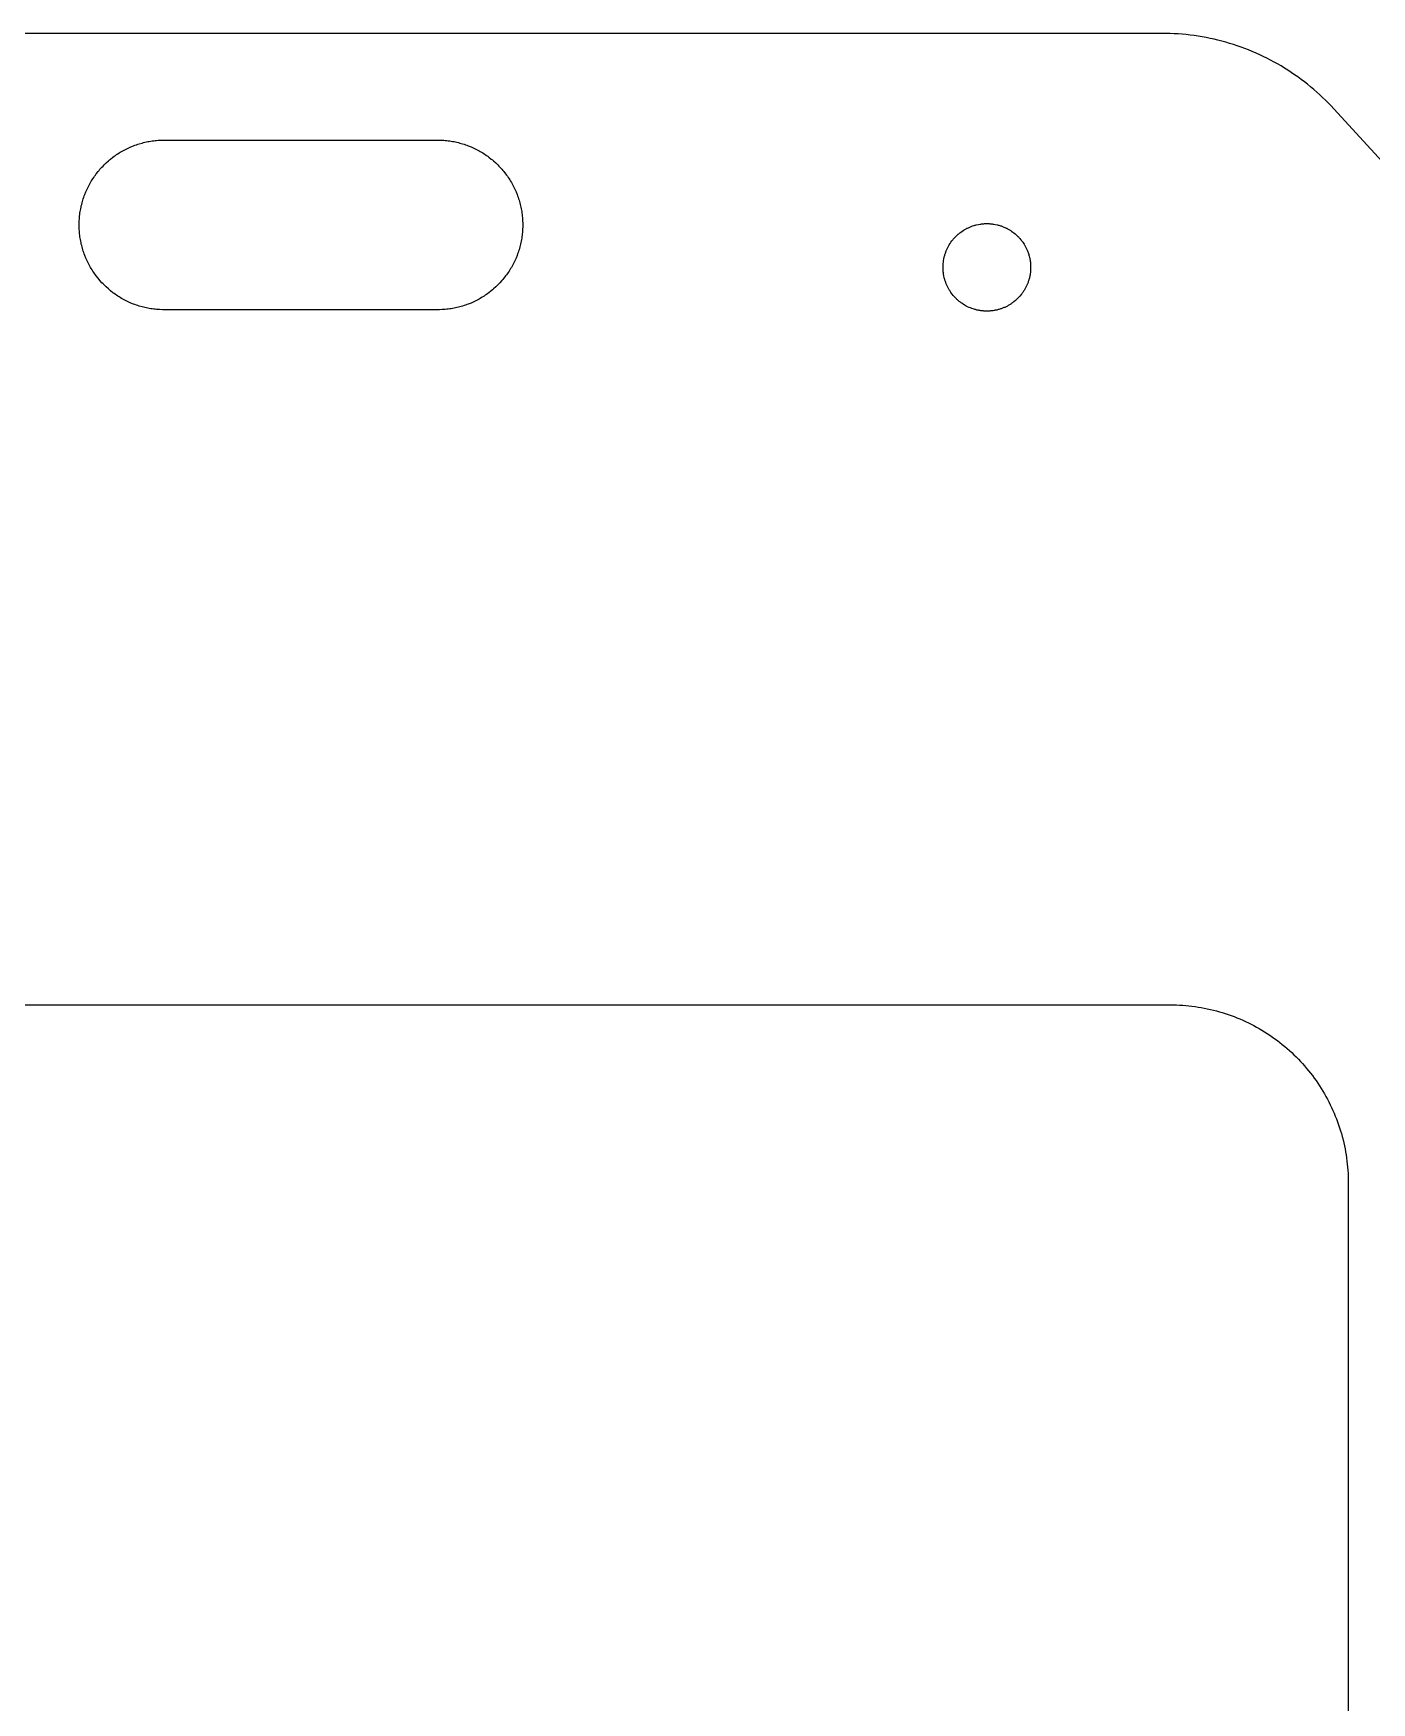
# Model space of a CAD drawing. Header units: metres. Extents: x 0 to 334, y 0 to 488.
# Drawn here: x 249 to 297.9, y 427 to 488 of the extents above; entities that cross this region are included whole.
import ezdxf

# ---------------------------------------------------------------- set-up
doc = ezdxf.new("R2010")
doc.units = ezdxf.units.M

msp = doc.modelspace()

# ---------------------------------------------------------------- linework, layer by layer
for p, q in [((290.205, 488), (43.7949, 488)), ((290.352, 487.999), (290.205, 488)), ((290.498, 487.995), (290.352, 487.999)), ((290.646, 487.988), (290.498, 487.995)), ((290.792, 487.979), (290.646, 487.988)), ((290.938, 487.969), (290.792, 487.979)), ((291.085, 487.954), (290.938, 487.969)), ((291.23, 487.938), (291.085, 487.954)), ((291.376, 487.919), (291.23, 487.938)), ((291.521, 487.897), (291.376, 487.919)), ((291.666, 487.873), (291.521, 487.897)), ((291.811, 487.847), (291.666, 487.873)), ((291.955, 487.817), (291.811, 487.847)), ((292.099, 487.786), (291.955, 487.817)), ((292.241, 487.752), (292.099, 487.786)), ((292.384, 487.716), (292.241, 487.752)), ((292.525, 487.677), (292.384, 487.716)), ((292.666, 487.636), (292.525, 487.677)), ((292.807, 487.592), (292.666, 487.636)), ((292.946, 487.546), (292.807, 487.592)), ((293.085, 487.497), (292.946, 487.546)), ((293.223, 487.446), (293.085, 487.497)), ((293.359, 487.393), (293.223, 487.446)), ((293.495, 487.337), (293.359, 487.393)), ((293.63, 487.279), (293.495, 487.337)), ((293.765, 487.219), (293.63, 487.279)), ((293.897, 487.156), (293.765, 487.219)), ((294.029, 487.091), (293.897, 487.156)), ((294.159, 487.023), (294.029, 487.091)), ((294.289, 486.954), (294.159, 487.023)), ((294.417, 486.883), (294.289, 486.954)), ((294.544, 486.809), (294.417, 486.883)), ((294.67, 486.732), (294.544, 486.809)), ((294.794, 486.654), (294.67, 486.732)), ((294.917, 486.574), (294.794, 486.654)), ((295.039, 486.491), (294.917, 486.574)), ((295.159, 486.407), (295.039, 486.491)), ((295.277, 486.32), (295.159, 486.407)), ((295.395, 486.231), (295.277, 486.32)), ((295.51, 486.141), (295.395, 486.231)), ((295.624, 486.048), (295.51, 486.141)), ((295.736, 485.953), (295.624, 486.048)), ((295.848, 485.857), (295.736, 485.953)), ((295.956, 485.759), (295.848, 485.857)), ((296.063, 485.658), (295.956, 485.759)), ((296.169, 485.556), (296.063, 485.658)), ((296.272, 485.452), (296.169, 485.556)), ((296.375, 485.347), (296.272, 485.452)), ((296.475, 485.238), (296.375, 485.347)), ((300.573, 480.762), (296.475, 485.238)), ((252.247, 483.711), (252.295, 483.737)), ((252.295, 483.737), (252.391, 483.786)), ((252.391, 483.786), (252.439, 483.81)), ((252.439, 483.81), (252.489, 483.832)), ((252.489, 483.832), (252.539, 483.854)), ((252.539, 483.854), (252.639, 483.895)), ((252.639, 483.895), (252.689, 483.913)), ((252.689, 483.913), (252.741, 483.931)), ((252.741, 483.931), (252.792, 483.948)), ((252.792, 483.948), (252.844, 483.965)), ((252.844, 483.965), (252.947, 483.994)), ((252.947, 483.994), (253, 484.008)), ((253, 484.008), (253.053, 484.021)), ((253.053, 484.021), (253.105, 484.032)), ((253.105, 484.032), (253.158, 484.043)), ((253.158, 484.043), (253.212, 484.053)), ((253.212, 484.053), (253.265, 484.062)), ((253.265, 484.062), (253.318, 484.07)), ((253.318, 484.07), (253.372, 484.077)), ((253.372, 484.077), (253.426, 484.083)), ((253.426, 484.083), (253.479, 484.088)), ((253.479, 484.088), (253.534, 484.093)), ((253.534, 484.093), (253.588, 484.096)), ((253.588, 484.096), (253.696, 484.1)), ((253.696, 484.1), (263.804, 484.1)), ((263.804, 484.1), (263.912, 484.096)), ((263.912, 484.096), (263.966, 484.093)), ((263.966, 484.093), (264.021, 484.088)), ((264.021, 484.088), (264.074, 484.083)), ((264.074, 484.083), (264.128, 484.077)), ((264.128, 484.077), (264.182, 484.07)), ((264.182, 484.07), (264.235, 484.062)), ((264.235, 484.062), (264.288, 484.053)), ((264.288, 484.053), (264.342, 484.043)), ((264.342, 484.043), (264.395, 484.032)), ((264.395, 484.032), (264.447, 484.021)), ((264.447, 484.021), (264.5, 484.008)), ((264.5, 484.008), (264.553, 483.994)), ((264.553, 483.994), (264.656, 483.965)), ((264.656, 483.965), (264.708, 483.948)), ((264.708, 483.948), (264.759, 483.931)), ((264.759, 483.931), (264.811, 483.913)), ((264.811, 483.913), (264.861, 483.895)), ((264.861, 483.895), (264.961, 483.854)), ((264.961, 483.854), (265.011, 483.832)), ((265.011, 483.832), (265.061, 483.81)), ((265.061, 483.81), (265.109, 483.786)), ((265.109, 483.786), (265.205, 483.737)), ((265.205, 483.737), (265.253, 483.711)), ((251.482, 483.114), (251.521, 483.153)), ((251.521, 483.153), (251.558, 483.192)), ((251.558, 483.192), (251.597, 483.229)), ((251.597, 483.229), (251.636, 483.268)), ((251.636, 483.268), (251.716, 483.34)), ((251.716, 483.34), (251.758, 483.375)), ((251.758, 483.375), (251.799, 483.409)), ((251.799, 483.409), (251.885, 483.476)), ((251.885, 483.476), (251.928, 483.508)), ((251.928, 483.508), (251.972, 483.539)), ((251.972, 483.539), (252.017, 483.57)), ((252.017, 483.57), (252.062, 483.6)), ((252.062, 483.6), (252.107, 483.629)), ((252.107, 483.629), (252.153, 483.657)), ((252.153, 483.657), (252.2, 483.685)), ((252.2, 483.685), (252.247, 483.711)), ((265.253, 483.711), (265.3, 483.685)), ((265.3, 483.685), (265.347, 483.657)), ((265.347, 483.657), (265.393, 483.629)), ((265.393, 483.629), (265.438, 483.6)), ((265.438, 483.6), (265.483, 483.57)), ((265.483, 483.57), (265.528, 483.539)), ((265.528, 483.539), (265.572, 483.508)), ((265.572, 483.508), (265.615, 483.476)), ((265.615, 483.476), (265.701, 483.409)), ((265.701, 483.409), (265.742, 483.375)), ((265.742, 483.375), (265.784, 483.34)), ((265.784, 483.34), (265.864, 483.268)), ((265.864, 483.268), (265.903, 483.229)), ((265.903, 483.229), (265.942, 483.192)), ((265.942, 483.192), (265.979, 483.153)), ((265.979, 483.153), (266.018, 483.114)), ((251.039, 482.503), (251.065, 482.55)), ((251.065, 482.55), (251.093, 482.597)), ((251.093, 482.597), (251.121, 482.643)), ((251.121, 482.643), (251.15, 482.688)), ((251.15, 482.688), (251.18, 482.733)), ((251.18, 482.733), (251.211, 482.778)), ((251.211, 482.778), (251.242, 482.822)), ((251.242, 482.822), (251.274, 482.865)), ((251.274, 482.865), (251.341, 482.951)), ((251.341, 482.951), (251.375, 482.992)), ((251.375, 482.992), (251.41, 483.034)), ((251.41, 483.034), (251.482, 483.114)), ((266.018, 483.114), (266.09, 483.034)), ((266.09, 483.034), (266.125, 482.992)), ((266.125, 482.992), (266.159, 482.951)), ((266.159, 482.951), (266.226, 482.865)), ((266.226, 482.865), (266.258, 482.822)), ((266.258, 482.822), (266.289, 482.778)), ((266.289, 482.778), (266.32, 482.733)), ((266.32, 482.733), (266.35, 482.688)), ((266.35, 482.688), (266.379, 482.643)), ((266.379, 482.643), (266.407, 482.597)), ((266.407, 482.597), (266.435, 482.55)), ((266.435, 482.55), (266.461, 482.503)), ((250.756, 481.803), (250.785, 481.906)), ((250.785, 481.906), (250.802, 481.958)), ((250.802, 481.958), (250.819, 482.009)), ((250.819, 482.009), (250.837, 482.061)), ((250.837, 482.061), (250.855, 482.111)), ((250.855, 482.111), (250.896, 482.211)), ((250.896, 482.211), (250.918, 482.261)), ((250.918, 482.261), (250.94, 482.311)), ((250.94, 482.311), (250.964, 482.359)), ((250.964, 482.359), (251.013, 482.455)), ((251.013, 482.455), (251.039, 482.503)), ((266.461, 482.503), (266.487, 482.455)), ((266.487, 482.455), (266.536, 482.359)), ((266.536, 482.359), (266.56, 482.311)), ((266.56, 482.311), (266.582, 482.261)), ((266.582, 482.261), (266.604, 482.211)), ((266.604, 482.211), (266.645, 482.111)), ((266.645, 482.111), (266.663, 482.061)), ((266.663, 482.061), (266.681, 482.009)), ((266.681, 482.009), (266.698, 481.958)), ((266.698, 481.958), (266.715, 481.906)), ((266.715, 481.906), (266.744, 481.803)), ((250.662, 481.271), (250.667, 481.324)), ((250.667, 481.324), (250.673, 481.378)), ((250.673, 481.378), (250.68, 481.432)), ((250.68, 481.432), (250.688, 481.485)), ((250.688, 481.485), (250.697, 481.538)), ((250.697, 481.538), (250.707, 481.592)), ((250.707, 481.592), (250.718, 481.645)), ((250.718, 481.645), (250.729, 481.697)), ((250.729, 481.697), (250.742, 481.75)), ((250.742, 481.75), (250.756, 481.803)), ((266.744, 481.803), (266.758, 481.75)), ((266.758, 481.75), (266.771, 481.697)), ((266.771, 481.697), (266.782, 481.645)), ((266.782, 481.645), (266.793, 481.592)), ((266.793, 481.592), (266.803, 481.538)), ((266.803, 481.538), (266.812, 481.485)), ((266.812, 481.485), (266.82, 481.432)), ((266.82, 481.432), (266.827, 481.378)), ((266.827, 481.378), (266.833, 481.324)), ((266.833, 481.324), (266.838, 481.271)), ((250.65, 481.054), (250.654, 481.162)), ((250.65, 480.946), (250.65, 481.054)), ((250.654, 480.838), (250.65, 480.946)), ((250.654, 481.162), (250.657, 481.216)), ((250.657, 480.784), (250.654, 480.838)), ((250.657, 481.216), (250.662, 481.271)), ((250.662, 480.729), (250.657, 480.784)), ((250.667, 480.676), (250.662, 480.729)), ((266.838, 480.729), (266.833, 480.676)), ((266.838, 481.271), (266.843, 481.216)), ((266.843, 480.784), (266.838, 480.729)), ((266.843, 481.216), (266.846, 481.162)), ((266.846, 480.838), (266.843, 480.784)), ((266.846, 481.162), (266.85, 481.054)), ((266.85, 480.946), (266.846, 480.838)), ((266.85, 481.054), (266.85, 480.946)), ((282.771, 480.676), (282.793, 480.693)), ((282.793, 480.693), (282.815, 480.711)), ((282.815, 480.711), (282.837, 480.728)), ((282.837, 480.728), (282.882, 480.761)), ((282.882, 480.761), (282.929, 480.792)), ((282.929, 480.792), (282.976, 480.821)), ((282.976, 480.821), (283, 480.836)), ((283, 480.836), (283.024, 480.85)), ((283.024, 480.85), (283.049, 480.862)), ((283.049, 480.862), (283.073, 480.876)), ((283.073, 480.876), (283.099, 480.888)), ((283.099, 480.888), (283.124, 480.9)), ((283.124, 480.9), (283.149, 480.912)), ((283.149, 480.912), (283.2, 480.934)), ((283.2, 480.934), (283.279, 480.963)), ((283.279, 480.963), (283.332, 480.98)), ((283.332, 480.98), (283.359, 480.988)), ((283.359, 480.988), (283.386, 480.995)), ((283.386, 480.995), (283.413, 481.003)), ((283.413, 481.003), (283.495, 481.021)), ((283.495, 481.021), (283.55, 481.03)), ((283.55, 481.03), (283.577, 481.034)), ((283.577, 481.034), (283.605, 481.038)), ((283.605, 481.038), (283.66, 481.044)), ((283.66, 481.044), (283.688, 481.046)), ((283.688, 481.046), (283.716, 481.048)), ((283.716, 481.048), (283.772, 481.05)), ((283.772, 481.05), (283.828, 481.05)), ((283.828, 481.05), (283.884, 481.048)), ((283.884, 481.048), (283.911, 481.046)), ((283.911, 481.046), (283.939, 481.044)), ((283.939, 481.044), (283.967, 481.041)), ((283.967, 481.041), (283.995, 481.038)), ((283.995, 481.038), (284.022, 481.034)), ((284.022, 481.034), (284.051, 481.03)), ((284.051, 481.03), (284.105, 481.021)), ((284.105, 481.021), (284.188, 481.003)), ((284.188, 481.003), (284.214, 480.995)), ((284.214, 480.995), (284.241, 480.988)), ((284.241, 480.988), (284.268, 480.98)), ((284.268, 480.98), (284.294, 480.972)), ((284.294, 480.972), (284.321, 480.963)), ((284.321, 480.963), (284.348, 480.953)), ((284.348, 480.953), (284.373, 480.943)), ((284.373, 480.943), (284.399, 480.934)), ((284.399, 480.934), (284.425, 480.923)), ((284.425, 480.923), (284.451, 480.912)), ((284.451, 480.912), (284.477, 480.9)), ((284.477, 480.9), (284.501, 480.888)), ((284.501, 480.888), (284.526, 480.876)), ((284.526, 480.876), (284.551, 480.862)), ((284.551, 480.862), (284.576, 480.85)), ((284.576, 480.85), (284.6, 480.836)), ((284.6, 480.836), (284.624, 480.821)), ((284.624, 480.821), (284.647, 480.807)), ((284.647, 480.807), (284.672, 480.792)), ((284.672, 480.792), (284.694, 480.776)), ((284.694, 480.776), (284.718, 480.761)), ((284.718, 480.761), (284.785, 480.711)), ((284.785, 480.711), (284.828, 480.676)), ((250.673, 480.622), (250.667, 480.676)), ((250.68, 480.568), (250.673, 480.622)), ((250.688, 480.515), (250.68, 480.568)), ((250.697, 480.462), (250.688, 480.515)), ((250.707, 480.408), (250.697, 480.462)), ((250.718, 480.355), (250.707, 480.408)), ((250.729, 480.303), (250.718, 480.355)), ((250.742, 480.25), (250.729, 480.303)), ((250.756, 480.197), (250.742, 480.25)), ((250.785, 480.094), (250.756, 480.197)), ((250.802, 480.042), (250.785, 480.094)), ((266.715, 480.094), (266.698, 480.042)), ((266.744, 480.197), (266.715, 480.094)), ((266.758, 480.25), (266.744, 480.197)), ((266.771, 480.303), (266.758, 480.25)), ((266.782, 480.355), (266.771, 480.303)), ((266.793, 480.408), (266.782, 480.355)), ((266.803, 480.462), (266.793, 480.408)), ((266.812, 480.515), (266.803, 480.462)), ((266.82, 480.568), (266.812, 480.515)), ((266.827, 480.622), (266.82, 480.568)), ((266.833, 480.676), (266.827, 480.622)), ((282.316, 480.05), (282.338, 480.101)), ((282.338, 480.101), (282.35, 480.126)), ((282.35, 480.126), (282.362, 480.151)), ((282.362, 480.151), (282.374, 480.177)), ((282.374, 480.177), (282.388, 480.201)), ((282.388, 480.201), (282.4, 480.226)), ((282.4, 480.226), (282.414, 480.25)), ((282.414, 480.25), (282.429, 480.274)), ((282.429, 480.274), (282.458, 480.321)), ((282.458, 480.321), (282.489, 480.368)), ((282.489, 480.368), (282.522, 480.413)), ((282.522, 480.413), (282.539, 480.435)), ((282.539, 480.435), (282.557, 480.457)), ((282.557, 480.457), (282.574, 480.479)), ((282.574, 480.479), (282.593, 480.5)), ((282.593, 480.5), (282.63, 480.541)), ((282.63, 480.541), (282.649, 480.562)), ((282.649, 480.562), (282.688, 480.601)), ((282.688, 480.601), (282.709, 480.62)), ((282.709, 480.62), (282.75, 480.657)), ((282.75, 480.657), (282.771, 480.676)), ((284.828, 480.676), (284.871, 480.639)), ((284.871, 480.639), (284.892, 480.62)), ((284.892, 480.62), (284.911, 480.601)), ((284.911, 480.601), (284.932, 480.581)), ((284.932, 480.581), (284.951, 480.562)), ((284.951, 480.562), (284.97, 480.541)), ((284.97, 480.541), (284.989, 480.521)), ((284.989, 480.521), (285.008, 480.5)), ((285.008, 480.5), (285.043, 480.457)), ((285.043, 480.457), (285.061, 480.435)), ((285.061, 480.435), (285.078, 480.413)), ((285.078, 480.413), (285.095, 480.391)), ((285.095, 480.391), (285.11, 480.368)), ((285.11, 480.368), (285.157, 480.298)), ((285.157, 480.298), (285.172, 480.274)), ((285.172, 480.274), (285.213, 480.201)), ((285.213, 480.201), (285.226, 480.177)), ((285.226, 480.177), (285.238, 480.151)), ((285.238, 480.151), (285.262, 480.101)), ((285.262, 480.101), (285.283, 480.05)), ((250.819, 479.991), (250.802, 480.042)), ((250.837, 479.939), (250.819, 479.991)), ((250.855, 479.889), (250.837, 479.939)), ((250.896, 479.789), (250.855, 479.889)), ((250.918, 479.739), (250.896, 479.789)), ((250.94, 479.689), (250.918, 479.739)), ((250.964, 479.641), (250.94, 479.689)), ((251.013, 479.545), (250.964, 479.641)), ((251.039, 479.497), (251.013, 479.545)), ((251.065, 479.45), (251.039, 479.497)), ((266.461, 479.497), (266.435, 479.45)), ((266.487, 479.545), (266.461, 479.497)), ((266.536, 479.641), (266.487, 479.545)), ((266.56, 479.689), (266.536, 479.641)), ((266.582, 479.739), (266.56, 479.689)), ((266.604, 479.789), (266.582, 479.739)), ((266.645, 479.889), (266.604, 479.789)), ((266.663, 479.939), (266.645, 479.889)), ((266.681, 479.991), (266.663, 479.939)), ((266.698, 480.042), (266.681, 479.991)), ((282.2, 479.478), (282.202, 479.534)), ((282.2, 479.422), (282.2, 479.478)), ((282.202, 479.534), (282.204, 479.562)), ((282.204, 479.562), (282.206, 479.59)), ((282.206, 479.59), (282.212, 479.645)), ((282.212, 479.645), (282.216, 479.673)), ((282.216, 479.673), (282.22, 479.7)), ((282.22, 479.7), (282.229, 479.755)), ((282.229, 479.755), (282.247, 479.837)), ((282.247, 479.837), (282.255, 479.864)), ((282.255, 479.864), (282.262, 479.891)), ((282.262, 479.891), (282.27, 479.918)), ((282.27, 479.918), (282.287, 479.971)), ((282.287, 479.971), (282.316, 480.05)), ((285.283, 480.05), (285.294, 480.023)), ((285.294, 480.023), (285.304, 479.997)), ((285.304, 479.997), (285.33, 479.918)), ((285.33, 479.918), (285.338, 479.891)), ((285.338, 479.891), (285.346, 479.864)), ((285.346, 479.864), (285.359, 479.81)), ((285.359, 479.81), (285.365, 479.782)), ((285.365, 479.782), (285.37, 479.755)), ((285.37, 479.755), (285.376, 479.728)), ((285.376, 479.728), (285.38, 479.7)), ((285.38, 479.7), (285.385, 479.673)), ((285.385, 479.673), (285.388, 479.645)), ((285.388, 479.645), (285.392, 479.617)), ((285.392, 479.617), (285.394, 479.59)), ((285.394, 479.59), (285.396, 479.562)), ((285.396, 479.562), (285.397, 479.534)), ((285.397, 479.534), (285.399, 479.506)), ((285.399, 479.506), (285.399, 479.478)), ((285.399, 479.478), (285.4, 479.45)), ((251.093, 479.403), (251.065, 479.45)), ((251.121, 479.357), (251.093, 479.403)), ((251.15, 479.312), (251.121, 479.357)), ((251.18, 479.267), (251.15, 479.312)), ((251.211, 479.222), (251.18, 479.267)), ((251.242, 479.178), (251.211, 479.222)), ((251.274, 479.135), (251.242, 479.178)), ((251.341, 479.049), (251.274, 479.135)), ((251.375, 479.008), (251.341, 479.049)), ((251.41, 478.966), (251.375, 479.008)), ((251.482, 478.886), (251.41, 478.966)), ((251.521, 478.847), (251.482, 478.886)), ((266.018, 478.886), (265.979, 478.847)), ((266.09, 478.966), (266.018, 478.886)), ((266.125, 479.008), (266.09, 478.966)), ((266.159, 479.049), (266.125, 479.008)), ((266.226, 479.135), (266.159, 479.049)), ((266.258, 479.178), (266.226, 479.135)), ((266.289, 479.222), (266.258, 479.178)), ((266.32, 479.267), (266.289, 479.222)), ((266.35, 479.312), (266.32, 479.267)), ((266.379, 479.357), (266.35, 479.312)), ((266.407, 479.403), (266.379, 479.357)), ((266.435, 479.45), (266.407, 479.403)), ((282.202, 479.366), (282.2, 479.422)), ((282.204, 479.339), (282.202, 479.366)), ((282.206, 479.311), (282.204, 479.339)), ((282.209, 479.283), (282.206, 479.311)), ((282.212, 479.255), (282.209, 479.283)), ((282.216, 479.228), (282.212, 479.255)), ((282.22, 479.199), (282.216, 479.228)), ((282.229, 479.145), (282.22, 479.199)), ((282.247, 479.062), (282.229, 479.145)), ((282.255, 479.036), (282.247, 479.062)), ((282.262, 479.009), (282.255, 479.036)), ((282.27, 478.982), (282.262, 479.009)), ((282.278, 478.956), (282.27, 478.982)), ((282.287, 478.929), (282.278, 478.956)), ((282.297, 478.902), (282.287, 478.929)), ((282.307, 478.877), (282.297, 478.902)), ((282.316, 478.851), (282.307, 478.877)), ((282.327, 478.825), (282.316, 478.851)), ((285.283, 478.851), (285.272, 478.825)), ((285.294, 478.877), (285.283, 478.851)), ((285.304, 478.902), (285.294, 478.877)), ((285.312, 478.929), (285.304, 478.902)), ((285.321, 478.956), (285.312, 478.929)), ((285.33, 478.982), (285.321, 478.956)), ((285.338, 479.009), (285.33, 478.982)), ((285.346, 479.036), (285.338, 479.009)), ((285.353, 479.062), (285.346, 479.036)), ((285.359, 479.09), (285.353, 479.062)), ((285.365, 479.117), (285.359, 479.09)), ((285.37, 479.145), (285.365, 479.117)), ((285.376, 479.172), (285.37, 479.145)), ((285.38, 479.199), (285.376, 479.172)), ((285.385, 479.228), (285.38, 479.199)), ((285.388, 479.255), (285.385, 479.228)), ((285.392, 479.283), (285.388, 479.255)), ((285.394, 479.311), (285.392, 479.283)), ((285.396, 479.339), (285.394, 479.311)), ((285.397, 479.366), (285.396, 479.339)), ((285.399, 479.395), (285.397, 479.366)), ((285.4, 479.45), (285.399, 479.422)), ((285.399, 479.422), (285.399, 479.395)), ((251.558, 478.808), (251.521, 478.847)), ((251.597, 478.771), (251.558, 478.808)), ((251.636, 478.732), (251.597, 478.771)), ((251.716, 478.66), (251.636, 478.732)), ((251.758, 478.625), (251.716, 478.66)), ((251.799, 478.591), (251.758, 478.625)), ((251.885, 478.524), (251.799, 478.591)), ((251.928, 478.492), (251.885, 478.524)), ((251.972, 478.461), (251.928, 478.492)), ((252.017, 478.43), (251.972, 478.461)), ((252.062, 478.4), (252.017, 478.43)), ((252.107, 478.371), (252.062, 478.4)), ((252.153, 478.343), (252.107, 478.371)), ((252.2, 478.315), (252.153, 478.343)), ((252.247, 478.289), (252.2, 478.315)), ((252.295, 478.263), (252.247, 478.289)), ((252.391, 478.214), (252.295, 478.263)), ((265.205, 478.263), (265.109, 478.214)), ((265.253, 478.289), (265.205, 478.263)), ((265.3, 478.315), (265.253, 478.289)), ((265.347, 478.343), (265.3, 478.315)), ((265.393, 478.371), (265.347, 478.343)), ((265.438, 478.4), (265.393, 478.371)), ((265.483, 478.43), (265.438, 478.4)), ((265.528, 478.461), (265.483, 478.43)), ((265.572, 478.492), (265.528, 478.461)), ((265.615, 478.524), (265.572, 478.492)), ((265.701, 478.591), (265.615, 478.524)), ((265.742, 478.625), (265.701, 478.591)), ((265.784, 478.66), (265.742, 478.625)), ((265.864, 478.732), (265.784, 478.66)), ((265.903, 478.771), (265.864, 478.732)), ((265.942, 478.808), (265.903, 478.771)), ((265.979, 478.847), (265.942, 478.808)), ((282.338, 478.799), (282.327, 478.825)), ((282.35, 478.773), (282.338, 478.799)), ((282.362, 478.749), (282.35, 478.773)), ((282.374, 478.724), (282.362, 478.749)), ((282.388, 478.699), (282.374, 478.724)), ((282.4, 478.674), (282.388, 478.699)), ((282.414, 478.65), (282.4, 478.674)), ((282.429, 478.626), (282.414, 478.65)), ((282.443, 478.603), (282.429, 478.626)), ((282.458, 478.578), (282.443, 478.603)), ((282.474, 478.556), (282.458, 478.578)), ((282.489, 478.532), (282.474, 478.556)), ((282.539, 478.465), (282.489, 478.532)), ((282.574, 478.422), (282.539, 478.465)), ((282.611, 478.379), (282.574, 478.422)), ((282.63, 478.358), (282.611, 478.379)), ((282.649, 478.339), (282.63, 478.358)), ((282.669, 478.318), (282.649, 478.339)), ((282.688, 478.299), (282.669, 478.318)), ((282.709, 478.28), (282.688, 478.299)), ((282.729, 478.261), (282.709, 478.28)), ((282.75, 478.242), (282.729, 478.261)), ((282.793, 478.207), (282.75, 478.242)), ((284.85, 478.242), (284.785, 478.189)), ((284.871, 478.261), (284.85, 478.242)), ((284.932, 478.318), (284.871, 478.261)), ((284.989, 478.379), (284.932, 478.318)), ((285.008, 478.4), (284.989, 478.379)), ((285.061, 478.465), (285.008, 478.4)), ((285.078, 478.487), (285.061, 478.465)), ((285.095, 478.51), (285.078, 478.487)), ((285.11, 478.532), (285.095, 478.51)), ((285.126, 478.556), (285.11, 478.532)), ((285.142, 478.578), (285.126, 478.556)), ((285.157, 478.603), (285.142, 478.578)), ((285.172, 478.626), (285.157, 478.603)), ((285.186, 478.65), (285.172, 478.626)), ((285.199, 478.674), (285.186, 478.65)), ((285.213, 478.699), (285.199, 478.674)), ((285.226, 478.724), (285.213, 478.699)), ((285.238, 478.749), (285.226, 478.724)), ((285.25, 478.773), (285.238, 478.749)), ((285.262, 478.799), (285.25, 478.773)), ((285.272, 478.825), (285.262, 478.799)), ((252.439, 478.19), (252.391, 478.214)), ((252.489, 478.168), (252.439, 478.19)), ((252.539, 478.146), (252.489, 478.168)), ((252.639, 478.105), (252.539, 478.146)), ((252.689, 478.087), (252.639, 478.105)), ((252.741, 478.069), (252.689, 478.087)), ((252.792, 478.052), (252.741, 478.069)), ((252.844, 478.035), (252.792, 478.052)), ((252.947, 478.006), (252.844, 478.035)), ((253, 477.992), (252.947, 478.006)), ((253.053, 477.979), (253, 477.992)), ((253.105, 477.968), (253.053, 477.979)), ((253.158, 477.957), (253.105, 477.968)), ((253.212, 477.947), (253.158, 477.957)), ((253.265, 477.938), (253.212, 477.947)), ((253.318, 477.93), (253.265, 477.938)), ((253.372, 477.923), (253.318, 477.93)), ((253.426, 477.917), (253.372, 477.923)), ((253.479, 477.912), (253.426, 477.917)), ((253.534, 477.907), (253.479, 477.912)), ((253.588, 477.904), (253.534, 477.907)), ((253.696, 477.9), (253.588, 477.904)), ((263.804, 477.9), (253.696, 477.9)), ((263.912, 477.904), (263.804, 477.9)), ((263.966, 477.907), (263.912, 477.904)), ((264.021, 477.912), (263.966, 477.907)), ((264.074, 477.917), (264.021, 477.912)), ((264.128, 477.923), (264.074, 477.917)), ((264.182, 477.93), (264.128, 477.923)), ((264.235, 477.938), (264.182, 477.93)), ((264.288, 477.947), (264.235, 477.938)), ((264.342, 477.957), (264.288, 477.947)), ((264.395, 477.968), (264.342, 477.957)), ((264.447, 477.979), (264.395, 477.968)), ((264.5, 477.992), (264.447, 477.979)), ((264.553, 478.006), (264.5, 477.992)), ((264.656, 478.035), (264.553, 478.006)), ((264.708, 478.052), (264.656, 478.035)), ((264.759, 478.069), (264.708, 478.052)), ((264.811, 478.087), (264.759, 478.069)), ((264.861, 478.105), (264.811, 478.087)), ((264.961, 478.146), (264.861, 478.105)), ((265.011, 478.168), (264.961, 478.146)), ((265.061, 478.19), (265.011, 478.168)), ((265.109, 478.214), (265.061, 478.19)), ((282.815, 478.189), (282.793, 478.207)), ((282.837, 478.172), (282.815, 478.189)), ((282.859, 478.155), (282.837, 478.172)), ((282.882, 478.14), (282.859, 478.155)), ((282.952, 478.093), (282.882, 478.14)), ((282.976, 478.078), (282.952, 478.093)), ((283.049, 478.037), (282.976, 478.078)), ((283.073, 478.024), (283.049, 478.037)), ((283.099, 478.012), (283.073, 478.024)), ((283.149, 477.988), (283.099, 478.012)), ((283.2, 477.967), (283.149, 477.988)), ((283.227, 477.956), (283.2, 477.967)), ((283.253, 477.946), (283.227, 477.956)), ((283.332, 477.92), (283.253, 477.946)), ((283.359, 477.912), (283.332, 477.92)), ((283.386, 477.904), (283.359, 477.912)), ((283.44, 477.891), (283.386, 477.904)), ((283.468, 477.885), (283.44, 477.891)), ((283.495, 477.88), (283.468, 477.885)), ((283.522, 477.874), (283.495, 477.88)), ((283.55, 477.87), (283.522, 477.874)), ((283.577, 477.865), (283.55, 477.87)), ((283.605, 477.862), (283.577, 477.865)), ((283.633, 477.858), (283.605, 477.862)), ((283.66, 477.856), (283.633, 477.858)), ((283.688, 477.854), (283.66, 477.856)), ((283.716, 477.853), (283.688, 477.854)), ((283.744, 477.851), (283.716, 477.853)), ((283.772, 477.851), (283.744, 477.851)), ((283.8, 477.85), (283.772, 477.851)), ((283.828, 477.851), (283.8, 477.85)), ((283.855, 477.851), (283.828, 477.851)), ((283.884, 477.853), (283.855, 477.851)), ((283.911, 477.854), (283.884, 477.853)), ((283.939, 477.856), (283.911, 477.854)), ((283.967, 477.858), (283.939, 477.856)), ((283.995, 477.862), (283.967, 477.858)), ((284.022, 477.865), (283.995, 477.862)), ((284.051, 477.87), (284.022, 477.865)), ((284.078, 477.874), (284.051, 477.87)), ((284.105, 477.88), (284.078, 477.874)), ((284.133, 477.885), (284.105, 477.88)), ((284.16, 477.891), (284.133, 477.885)), ((284.188, 477.897), (284.16, 477.891)), ((284.214, 477.904), (284.188, 477.897)), ((284.241, 477.912), (284.214, 477.904)), ((284.268, 477.92), (284.241, 477.912)), ((284.294, 477.929), (284.268, 477.92)), ((284.321, 477.938), (284.294, 477.929)), ((284.348, 477.946), (284.321, 477.938)), ((284.373, 477.956), (284.348, 477.946)), ((284.399, 477.967), (284.373, 477.956)), ((284.425, 477.978), (284.399, 477.967)), ((284.451, 477.988), (284.425, 477.978)), ((284.477, 478), (284.451, 477.988)), ((284.501, 478.012), (284.477, 478)), ((284.526, 478.024), (284.501, 478.012)), ((284.551, 478.037), (284.526, 478.024)), ((284.576, 478.051), (284.551, 478.037)), ((284.6, 478.064), (284.576, 478.051)), ((284.624, 478.078), (284.6, 478.064)), ((284.647, 478.093), (284.624, 478.078)), ((284.672, 478.108), (284.647, 478.093)), ((284.694, 478.124), (284.672, 478.108)), ((284.718, 478.14), (284.694, 478.124)), ((284.74, 478.155), (284.718, 478.14)), ((284.763, 478.172), (284.74, 478.155)), ((284.785, 478.189), (284.763, 478.172)), ((43.5, 452.5), (290.5, 452.5)), ((290.5, 452.5), (290.613, 452.499)), ((290.613, 452.499), (290.727, 452.496)), ((290.727, 452.496), (290.84, 452.491)), ((290.84, 452.491), (290.953, 452.484)), ((290.953, 452.484), (291.066, 452.476)), ((291.066, 452.476), (291.18, 452.465)), ((291.18, 452.465), (291.292, 452.451)), ((291.292, 452.451), (291.404, 452.437)), ((291.404, 452.437), (291.517, 452.42)), ((291.517, 452.42), (291.629, 452.401)), ((291.629, 452.401), (291.74, 452.381)), ((291.74, 452.381), (291.852, 452.358)), ((291.852, 452.358), (291.962, 452.333)), ((291.962, 452.333), (292.072, 452.307)), ((292.072, 452.307), (292.183, 452.278)), ((292.183, 452.278), (292.292, 452.248)), ((292.292, 452.248), (292.4, 452.216)), ((292.4, 452.216), (292.509, 452.182)), ((292.509, 452.182), (292.616, 452.146)), ((292.616, 452.146), (292.723, 452.108)), ((292.723, 452.108), (292.829, 452.068)), ((292.829, 452.068), (292.935, 452.026)), ((292.935, 452.026), (293.04, 451.983)), ((293.04, 451.983), (293.144, 451.938)), ((293.144, 451.938), (293.247, 451.891)), ((293.247, 451.891), (293.35, 451.842)), ((293.35, 451.842), (293.451, 451.792)), ((293.451, 451.792), (293.552, 451.739)), ((293.552, 451.739), (293.651, 451.685)), ((293.651, 451.685), (293.75, 451.629)), ((293.75, 451.629), (293.848, 451.571)), ((293.848, 451.571), (293.944, 451.513)), ((293.944, 451.513), (294.04, 451.451)), ((294.04, 451.451), (294.135, 451.389)), ((294.135, 451.389), (294.229, 451.324)), ((294.229, 451.324), (294.32, 451.259)), ((294.32, 451.259), (294.412, 451.191)), ((294.412, 451.191), (294.502, 451.122)), ((294.502, 451.122), (294.591, 451.052)), ((294.591, 451.052), (294.678, 450.979)), ((294.678, 450.979), (294.765, 450.905)), ((294.765, 450.905), (294.85, 450.83)), ((294.85, 450.83), (294.933, 450.754)), ((294.933, 450.754), (295.016, 450.676)), ((295.016, 450.676), (295.097, 450.597)), ((295.097, 450.597), (295.176, 450.516)), ((295.176, 450.516), (295.254, 450.433)), ((295.254, 450.433), (295.33, 450.35)), ((295.33, 450.35), (295.405, 450.265)), ((295.405, 450.265), (295.479, 450.178)), ((295.479, 450.178), (295.552, 450.091)), ((295.552, 450.091), (295.622, 450.002)), ((295.622, 450.002), (295.691, 449.912)), ((295.691, 449.912), (295.759, 449.82)), ((295.759, 449.82), (295.824, 449.729)), ((295.824, 449.729), (295.889, 449.635)), ((295.889, 449.635), (295.951, 449.54)), ((295.951, 449.54), (296.013, 449.444)), ((296.013, 449.444), (296.071, 449.348)), ((296.071, 449.348), (296.129, 449.25)), ((296.129, 449.25), (296.185, 449.151)), ((296.185, 449.151), (296.239, 449.052)), ((296.239, 449.052), (296.292, 448.951)), ((296.292, 448.951), (296.342, 448.85)), ((296.342, 448.85), (296.391, 448.747)), ((296.391, 448.747), (296.438, 448.644)), ((296.438, 448.644), (296.483, 448.54)), ((296.483, 448.54), (296.526, 448.435)), ((296.526, 448.435), (296.568, 448.329)), ((296.568, 448.329), (296.608, 448.223)), ((296.608, 448.223), (296.646, 448.116)), ((296.646, 448.116), (296.682, 448.009)), ((296.682, 448.009), (296.716, 447.9)), ((296.716, 447.9), (296.748, 447.792)), ((296.748, 447.792), (296.778, 447.683)), ((296.778, 447.683), (296.807, 447.572)), ((296.807, 447.572), (296.833, 447.462)), ((296.833, 447.462), (296.858, 447.352)), ((296.858, 447.352), (296.881, 447.24)), ((296.881, 447.24), (296.901, 447.129)), ((296.901, 447.129), (296.92, 447.017)), ((296.92, 447.017), (296.937, 446.904)), ((296.937, 446.904), (296.951, 446.792)), ((296.951, 446.792), (296.965, 446.68)), ((296.965, 446.68), (296.976, 446.566)), ((296.976, 446.566), (296.984, 446.453)), ((296.984, 446.453), (296.991, 446.34)), ((296.991, 446.34), (296.996, 446.227)), ((296.996, 446.227), (296.999, 446.113)), ((296.999, 446.113), (297, 446)), ((297, 446), (297, 85.7178))]:
    msp.add_line(p, q)

doc.saveas('drawing.dxf')
